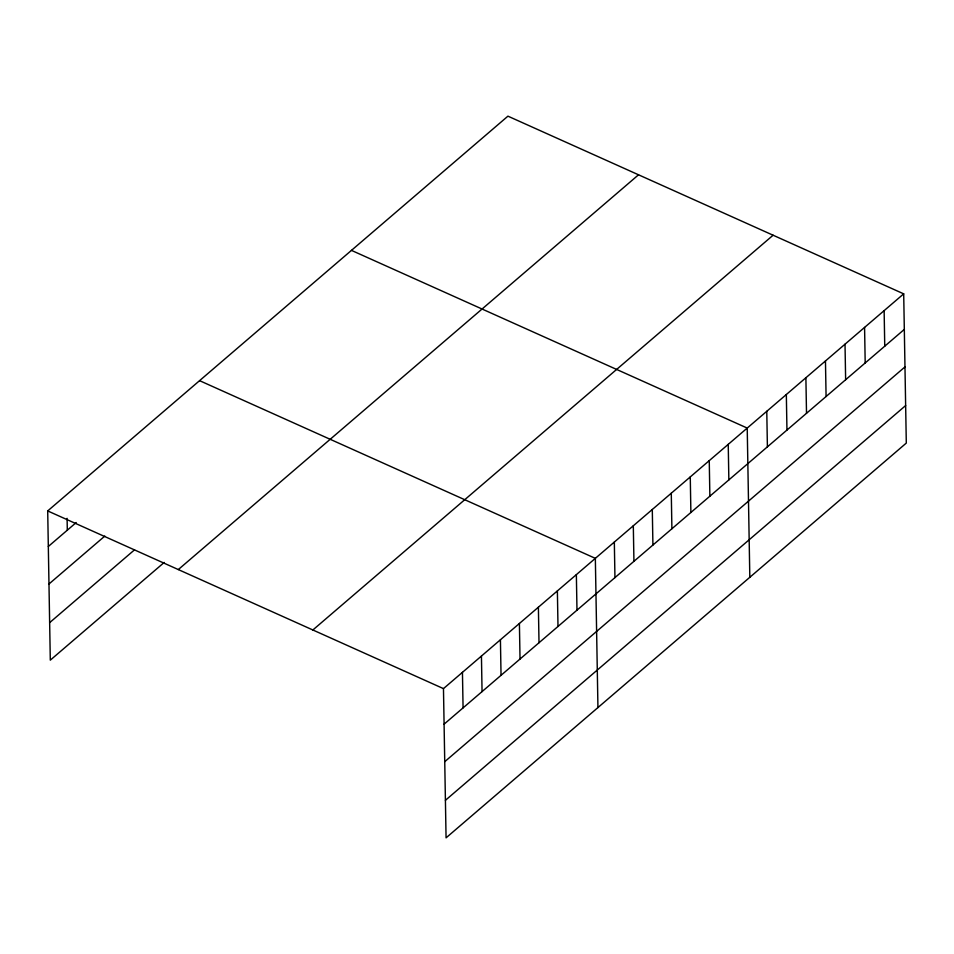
<?xml version="1.0" encoding="UTF-8"?>
<svg xmlns="http://www.w3.org/2000/svg" width="954" height="954" viewBox="0 0 954 954"><rect width="100%" height="100%" fill="white"/><g stroke="black" fill="none" stroke-linecap="round" stroke-linejoin="round"><path stroke-width="1.43" d="M164.207 562.443L50.3 660.144L47.7 510.927L507.933 116.161L903.7 293.856L906.3 443.073L446.067 837.839L443.467 688.621L903.7 293.856M48.32 546.475L76.237 522.53M48.976 583.991L104.809 536.088M49.656 622.64L134.526 549.838M178.303 569.574L638.536 174.797M312.864 629.986L773.098 235.221M444.087 724.169L904.32 329.404M444.743 761.686L904.976 366.908M445.411 800.323L905.644 405.557M351.454 250.377L747.221 428.072L749.82 577.289M199.577 380.658L595.344 558.352L597.943 707.57M47.7 510.927L443.467 688.621M884.131 310.634L884.752 346.171M864.574 327.413L865.195 362.949M845.017 344.191L845.638 379.728M825.46 360.97L826.081 396.506M805.891 377.748L806.512 413.285M786.334 394.527L786.955 430.063M766.777 411.293L767.398 446.842M728.236 444.361L728.856 479.91M709.251 460.639L709.871 496.187M690.267 476.928L690.887 512.477M671.282 493.218L671.902 528.754M652.297 509.496L652.918 545.044M633.313 525.785L633.933 561.322M614.328 542.063L614.948 577.611M576.359 574.63L576.979 610.178M557.374 590.92L557.995 626.468M538.39 607.197L539.01 642.746M519.405 623.487L520.025 659.035M500.421 639.776L501.041 675.313M481.436 656.054L482.056 691.602M462.451 672.343L463.072 707.88M67.102 518.344L67.305 530.185"/></g></svg>
